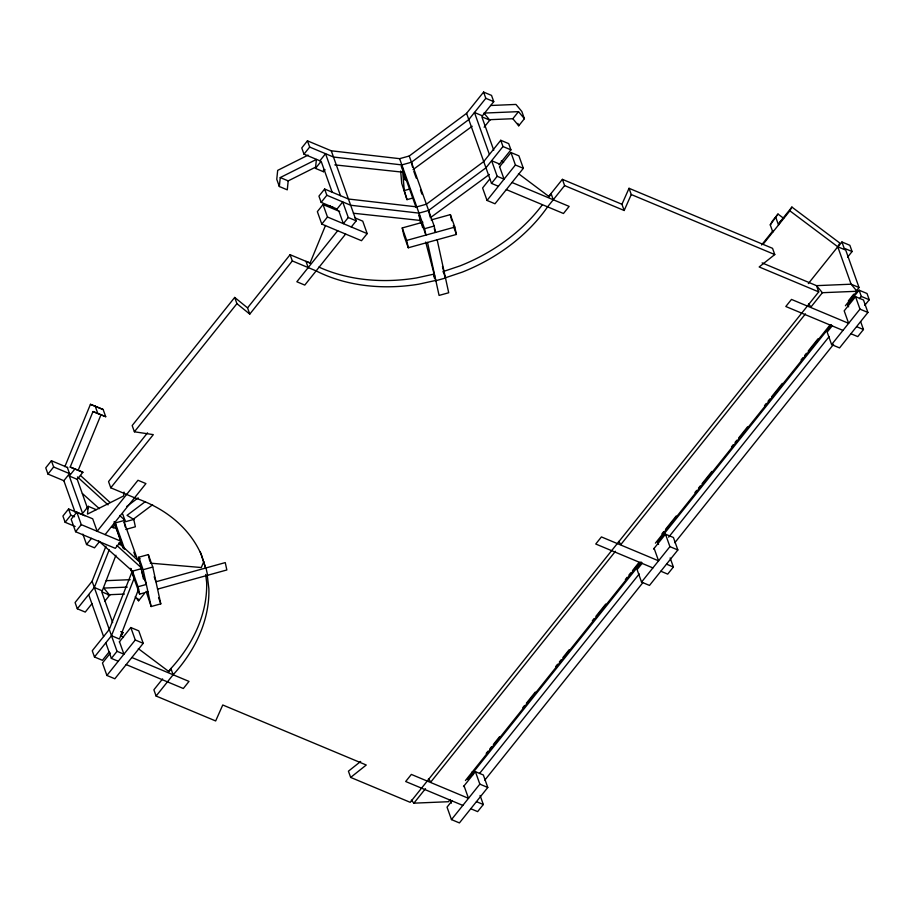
<?xml version="1.0" encoding="UTF-8"?>
<svg xmlns="http://www.w3.org/2000/svg" width="915" height="915" viewBox="0 0 915 915"><rect width="100%" height="100%" fill="white"/><g stroke="black" fill="none" stroke-linecap="round" stroke-linejoin="round"><path stroke-width="1.37" d="M96.224 509.666L88.275 506.338L87.485 514.093L123.628 495.953L124.028 492.087M315.606 167.136L288.191 180.895L287.276 189.84L279.338 186.511L280.253 177.567L316.396 159.439L315.481 168.383L323.418 171.711L325.042 169.675M323.418 171.711L323.681 169.149M115.908 555.279L102.263 590.827L94.325 587.499L77.306 608.772L85.244 612.089L92.049 603.58M119.957 544.757L121.466 540.811M138.634 589.02L119.43 639.036L111.493 635.719L94.474 656.981L102.411 660.31L109.217 651.8M77.306 608.772L75.087 602.539L92.106 581.265L105.957 546.175M113.14 527.966L114.672 524.066L114.146 521.619M94.325 587.499L109.205 549.801M111.493 635.719L134.059 578.52L132.458 571.154L98.511 540.788M64.839 466.684L90.448 404.327L103.155 409.508L105.717 416.702L93.01 411.533L70.192 467.073L82.899 472.254L77.226 479.346L87.691 508.74M78.141 470.401L100.959 414.85M325.488 225.49L310.105 262.948L305.976 261.347L308.195 267.58M203.782 561.696L201.277 567.529L150.254 563.148M548.611 196.565L562.393 179.34L564.612 185.585L624.167 210.496L621.948 204.262L629.04 188.296L772.546 248.331L774.765 254.564L759.164 266.963L818.719 291.885L410.217 802.329L350.662 777.418L348.432 771.185L360.693 761.44M624.167 210.496L631.259 194.54L629.04 188.296M120.711 631.613L122.976 632.562L121.203 635.799L123.491 637.515M772.832 232.09L770.27 224.884L772.317 221.144L777.99 214.064L783.698 218.342M770.27 224.884L777.99 214.064M780.552 221.258L778.505 224.999L775.943 217.804M763.099 244.259L789.851 210.816L791.898 207.076L839.821 243.047L837.774 246.787L808.345 283.57M67.721 467.565L51.423 460.748L45.75 467.828L47.969 474.073L64.267 480.89M482.685 115.462L493.757 101.645L491.527 95.4L483.589 92.083L466.57 113.346L409.234 156.008L399.603 158.672L331.264 150.792L307.451 140.83L301.767 147.921L303.997 154.155L320.296 160.971M47.969 474.073L53.642 466.982L51.423 460.748M303.997 154.155L309.67 147.063L307.451 140.83M319.873 160.8L325.546 153.709L340.494 195.684M88.275 506.338L82.602 513.429L69.277 476.017L74.95 468.926L82.899 472.254M315.481 168.383L321.154 161.292L332.088 192.024M247.542 307.875L290.101 254.702L292.32 260.935L249.761 314.108L247.542 307.875L234.697 297.432L132.172 425.555L134.391 431.788L153.308 434.625L110.761 487.798L134.585 497.771A159.004 119.27 -19.6 0 1 201.609 555.371L205.658 568.032L200.202 551.665M84.889 515.774L68.591 508.957L62.918 516.049L65.137 522.282L75.167 526.48M499.007 164.746L510.925 149.854L508.694 143.621L500.757 140.292L483.738 161.566L426.401 204.217L416.771 206.882L348.432 199.013L324.619 189.039L318.935 196.13L321.165 202.364L337.463 209.18M134.391 431.788L236.928 303.666L234.697 297.432M65.137 522.282L70.81 515.191L68.591 508.957M321.165 202.364L326.838 195.272L324.619 189.039M105.099 534.612L145.931 483.589L137.982 480.272L97.162 531.283L92.712 518.816L76.837 512.171L71.164 519.263L75.602 531.729L115.313 548.337L120.986 541.245L116.537 528.779L111.527 526.685M339.682 211.502L323.029 204.537L317.356 211.628L321.794 224.095L361.505 240.702L367.178 233.611L362.74 221.144L355.054 217.93M147.544 432.829L108.542 481.565L110.761 487.798M75.602 531.729L81.275 524.638L76.837 512.171M321.794 224.095L327.467 217.004L323.029 204.537M337.04 209.009L342.713 201.918L348.272 217.507L356.209 220.835L351.291 226.977M99.426 541.691L94.508 547.833L86.57 544.516L91.489 538.375M337.681 230.74L296.849 281.763L304.787 285.08L345.618 234.057M348.272 217.507L343.354 223.649L338.916 211.182M483.589 92.083L485.808 98.317L468.789 119.591L411.453 162.241L401.822 164.906L333.495 157.025L309.67 147.063M104.79 601.224L109.663 595.15L103.761 588.082L127.288 587.098M484.126 127.231L489.8 120.14L483.898 113.083L518.508 111.641L524.398 118.698L518.725 125.79L512.835 118.721L489.296 119.705M512.835 118.721L518.508 111.641M135.214 596.752L138.588 600.789L144.261 593.698M500.757 140.292L502.976 146.526L485.957 167.8L428.62 210.45L418.99 213.115L350.662 205.246L326.838 195.272M121.363 634.587L122.976 632.562M110.441 653.013L102.457 662.975L106.895 675.453L114.844 678.77L143.209 643.325L138.771 630.858L130.822 627.53L119.305 641.93M489.685 179.111L482.594 187.975L487.043 200.442L494.981 203.77L523.346 168.314L518.908 155.847L510.97 152.531L499.441 166.93M118.252 661.27L111.367 658.388L117.04 651.308L92.106 581.265M498.389 186.271L491.504 183.389L497.177 176.298L491.63 160.708L499.567 164.037M106.895 675.453L135.271 639.997L130.822 627.53M487.043 200.442L515.408 164.997L510.97 152.531M162.607 678.896L153.88 689.796L156.099 696.029L215.666 720.951L222.757 704.985L366.263 765.02L350.662 777.418M168.474 671.564L170.899 668.533A159.004 119.27 -19.6 0 0 206.653 582.478L205.681 574.483M156.099 696.029L173.129 674.767A159.004 119.27 -19.6 0 0 208.872 588.722L207.259 575.386M564.612 185.585L547.593 206.847A159.004 119.27 -19.6 0 1 462.224 272.144L445.433 277.771L443.215 271.538L460.005 265.899A159.004 119.27 -19.6 0 0 542.195 205.006M761.577 244.98L773.175 230.489M778.939 223.283L791.898 207.076M837.465 247.553L841.926 241.983L849.863 245.3L852.082 251.534L847.622 257.115M411.361 800.133L413.889 803.164L425.486 788.673M430.839 781.982L615.463 551.276M620.816 544.585L805.452 313.879M810.793 307.2L822.391 292.709L857 291.267L851.099 284.199L837.774 246.787L789.851 210.816M486.208 753.4L487.992 751.169M489.777 748.939L491.561 746.709M493.345 744.478L499.59 736.678M522.785 707.695L524.569 705.465M526.354 703.246L535.275 692.095M555.782 666.463L557.567 664.233M559.351 662.002L561.135 659.772M562.919 657.542L569.164 649.742M592.348 620.77L594.132 618.54M595.917 616.31L605.73 604.049M625.357 579.527L627.141 577.296M628.925 575.066L630.71 572.836M632.494 570.617L638.739 562.805M661.922 533.834L663.707 531.604M665.491 529.373L676.196 516.003M694.931 492.59L696.715 490.371M698.5 488.141L700.272 485.911M702.057 483.68L711.87 471.419M731.497 446.897L733.281 444.667M735.065 442.437L736.85 440.218M738.634 437.988L747.555 426.836M764.494 405.665L766.278 403.435M768.062 401.205L769.847 398.974M771.631 396.744L782.336 383.374M801.071 359.961L802.855 357.742M804.64 355.512L806.424 353.281M808.197 351.051L818.01 338.79M848.342 300.898L853.695 294.207M856.371 290.867L859.048 287.527L845.723 250.104L837.774 246.787M450.272 799.481L448.487 801.712L413.889 803.164M465.438 780.541L640.26 562.096M655.414 543.144L830.237 324.699M845.403 305.747L857 291.267M467.531 779.477L641.461 562.142M657.508 542.08L831.438 324.745M847.496 304.684L859.094 290.192L867.031 293.521L869.25 299.754L864.789 305.324M452.273 800.579L447.035 807.121L451.472 819.6L459.422 822.917L487.787 787.472L483.349 774.994L475.4 771.677L463.493 786.568M642.341 563.08L637.103 569.622L641.541 582.089L649.49 585.417L677.855 549.972L673.417 537.494L665.468 534.177L653.562 549.057M832.41 325.58L827.171 332.122L831.609 344.589L839.558 347.917L867.923 312.461L863.486 299.994L855.536 296.677L844.476 310.494M479.563 773.45L639.219 573.945M668.648 537.174L829.196 336.548M859.528 298.656L861.312 296.426L859.094 290.192M451.472 819.6L479.849 784.144L475.4 771.677M641.541 582.089L669.917 546.644L665.468 534.177M831.609 344.589L859.986 309.144L855.536 296.677M484.824 780.118L642.696 582.844M674.812 542.721L833.576 344.337M480.078 795.432L483.314 804.525L477.641 811.616L470.768 808.734M670.146 557.933L673.383 567.025L667.71 574.117L660.836 571.235M860.683 321.725L863.451 329.526L857.778 336.606L850.904 333.735M126.762 506.43L138.176 497.863M145.291 501.649L127.036 515.351L133.773 519.423L135.374 526.777L125.744 529.442M133.201 519.285L152.599 504.725M413.054 169.607L472.186 126.247M430.222 217.816L489.353 174.456M308.115 155.104L277.68 170.373L276.765 179.317L279.338 186.511M412.505 198.109L407.003 199.642L404.281 190.56L409.783 189.028M431.125 219.943L450.374 214.613L454.812 227.092L456.413 234.446L408.284 247.771L403.847 235.304L402.234 227.938L422.867 222.231M399.603 158.672L424.549 228.704L434.168 226.039L435.563 232.421L434.225 228.681M402.234 227.938L406.683 240.405L454.812 227.092M435.872 280.699L445.491 278.034M116.891 530.311L115.29 522.945L124.92 520.28L122.702 514.047M125.218 526.994L124.143 522.088L133.773 519.423M143.449 579.058L138.703 557.246L148.333 554.582L152.771 567.048L160.788 603.866L151.158 606.531L146.126 591.33M140.224 558.733L137.467 559.5L124.143 522.088M142.088 568.49L132.458 571.154L138.016 586.744L139.618 594.11L147.956 591.799M138.703 557.246L143.14 569.713L152.771 567.048M138.016 586.744L146.354 584.445L141.905 571.966M157.574 589.134L226.851 569.965L225.25 562.599L155.973 581.78L154.2 576.782M292.32 260.935L316.144 270.897A159.004 119.27 -19.6 0 0 418.624 284.21L435.815 280.436L433.596 274.203L416.405 277.966A159.004 119.27 -19.6 0 1 318.866 267.054M490.566 105.499L515.946 104.436L521.836 111.493L524.398 118.698M106.197 580.682L130.159 579.675M107.776 594.773L124.383 594.075M334.821 164.872L403.435 172.26L401.822 164.906M353.384 213.241L420.603 220.481L418.99 213.115M332.923 207.408L328.794 205.795L333.334 207.694M103.155 409.508L90.448 404.327M93.01 411.533L105.717 416.702M70.192 467.073L74.95 468.926M485.808 98.317L493.757 101.645M852.082 251.534L844.145 248.217L841.926 241.983M482.399 115.816L474.462 112.499L489.411 154.475M489.8 120.14L481.85 116.823L493.745 150.22M859.048 287.527L851.099 284.199L816.5 285.652L762.126 262.902M631.259 194.54L774.765 254.564M502.976 146.526L510.925 149.854M861.312 296.426L869.25 299.754M562.393 179.34L621.948 204.262M515.408 164.997L523.346 168.314M859.986 309.144L867.923 312.461M497.177 176.298L504.062 179.18L499.613 166.702M512 182.497L569.141 206.401L563.468 213.492L506.327 189.588M856.577 326.644L863.451 329.526M842.967 330.406L785.813 306.502L791.486 299.422L848.64 323.327L844.19 310.848M280.253 177.567L288.191 180.895M327.467 217.004L367.178 233.611M290.101 254.702L310.517 263.245M669.917 546.644L677.855 549.972M666.509 564.143L673.383 567.025M652.898 567.918L595.745 544.013L601.418 536.922L658.571 560.826L654.122 548.348M53.642 466.982L69.94 473.798M69.277 476.017L77.226 479.346M70.81 515.191L74.573 516.769M81.275 524.638L120.986 541.245M109.663 595.15L101.714 591.822L112.659 622.555M135.271 639.997L143.209 643.325M479.849 784.144L487.787 787.472M117.04 651.308L123.925 654.179L119.476 641.712M131.863 657.508L189.005 681.412L183.332 688.503L126.19 664.587M476.441 801.654L483.314 804.525M462.818 805.417L405.677 781.513L411.35 774.422L468.503 798.326L464.054 785.859M501.34 160.8L503.627 162.504M518.462 173.644L549.263 196.759L551.047 193.523L553.266 199.756M138.325 648.644L169.126 671.77L170.899 668.533L173.129 674.767M236.928 303.666L249.761 314.108M82.407 493.528L99.38 508.706M80.52 475.526L110.04 502.484M77.466 476.944L108.05 504.874M119.648 515.465L124.92 520.28M118.778 542.995L139.869 562.256L141.196 565.996M116.777 545.386L141.036 567.529M822.391 292.709L816.5 285.652L818.719 291.885M808.551 303.906L810.255 305.942M618.483 541.406L620.187 543.441M428.414 778.905L430.119 780.941M443.272 271.801L444.244 273.288L442.46 266.505M433.653 274.466L434.614 275.953L425.692 242.04M847.736 304.375L848.628 306.868M517.867 123.388L518.725 125.79M657.668 541.874L658.56 544.368M466.57 113.346L491.504 183.389M453.314 225.719L456.413 234.446M409.234 156.008L434.168 226.039M413.832 171.402L416.211 178.082M420.5 190.103L421.918 194.117M401.205 166.027L403.435 172.26M416.096 207.465L403.732 172.729L405.334 180.083L402.611 171.002L404.281 190.56M418.818 215.494L420.603 220.481M407.003 199.642L401.719 183.355L400.656 171.014M331.264 150.792L356.209 220.835M471.808 772.203L472.746 774.833M450.58 800.648L451.472 803.141M95.206 406.18L97.779 413.386M158.569 597.621L160.788 603.866M133.842 552.157L135.26 556.171M115.29 522.945L124.634 549.183M114.672 524.066L123.434 548.668M130.445 568.352L139.618 594.11M137.73 598.387L138.588 600.789M67.31 467.382L69.529 473.627L63.856 480.707L75.064 512.194M82.876 534.12L86.57 544.516M88.652 594.59L103.601 636.565M105.82 642.81L111.367 658.388M94.474 656.981L92.255 650.748L109.274 629.474L131.84 572.287L131.039 568.604M419.63 218.994L420.694 223.054M450.374 214.613L451.713 220.755M437.164 239.776L448.705 292.754L439.074 295.419L427.534 242.441M428.62 210.45L429.959 216.592M411.453 162.241L412.528 167.148M424.549 228.704L425.933 235.086L421.495 222.608L422.558 227.515M433.596 274.203L434.476 278.286M406.683 240.405L408.284 247.771M206.001 567.929L207.602 575.295M148.333 554.582L149.786 561.272M143.14 569.713L151.158 606.531"/></g></svg>
